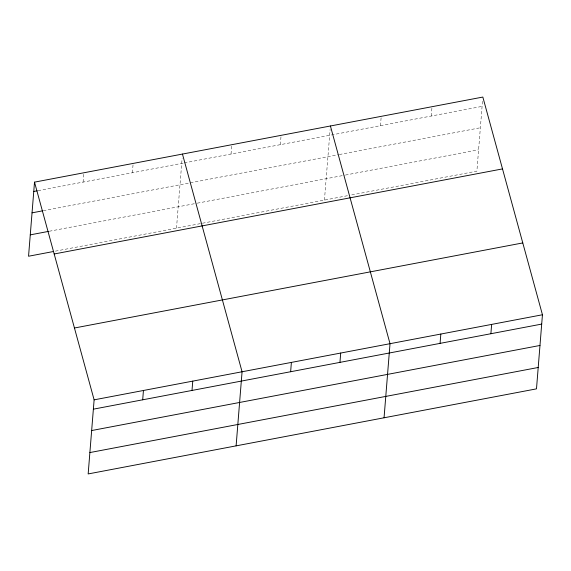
<?xml version="1.0" encoding="UTF-8"?>
<svg xmlns="http://www.w3.org/2000/svg" width="571" height="571" viewBox="0 0 571 571"><rect width="100%" height="100%" fill="white"/><g stroke="black" fill="none" stroke-linecap="round" stroke-linejoin="round"><path stroke-width="0.43" stroke-dasharray="2.85 2.14" d="M83.081 182.106L83.83 172.785M132.393 172.742L133.143 163.427M176.496 228.157L182.12 158.303M231.027 154.027L231.776 144.706M280.34 144.67L281.089 135.348M324.442 200.086L330.131 129.381M380.464 125.67L381.214 116.348M431.276 116.027L432.026 106.706M482.495 101.295L476.878 171.157L350.73 195.096M38.086 190.643L183.441 163.056M184.305 162.892L482.088 106.384M43.289 210.706L338.453 154.691M339.324 154.527L480.368 127.754M49.306 231.248L196.388 203.34M197.252 203.176L344.563 175.218M345.441 175.054L478.598 149.78M55.373 251.147L349.852 195.261"/><path stroke-width="0.86" d="M34.51 182.142L94.122 399.843L88.162 473.937L536.49 388.858L542.45 314.764L482.838 97.063L34.51 182.142L28.55 256.236L53.638 251.476M142.693 399.807L143.442 390.485M192.006 390.443L192.755 381.128M236.109 445.865L242.068 371.764L182.456 154.063M290.639 371.728L291.388 362.407M339.952 362.371L340.701 353.049M384.055 417.786L390.022 343.692L330.409 125.991M440.077 343.371L440.826 334.049M490.889 333.728L491.638 324.407M33.76 191.463L37.222 190.807M32.04 212.84L42.425 210.87M30.27 234.859L48.442 231.412M54.181 253.981L502.509 168.902M74.451 328.004L522.779 242.925M94.122 399.843L542.45 314.764M93.373 409.164L541.701 324.085M91.653 430.541L539.98 345.462M89.883 452.56L538.21 367.481"/></g></svg>
